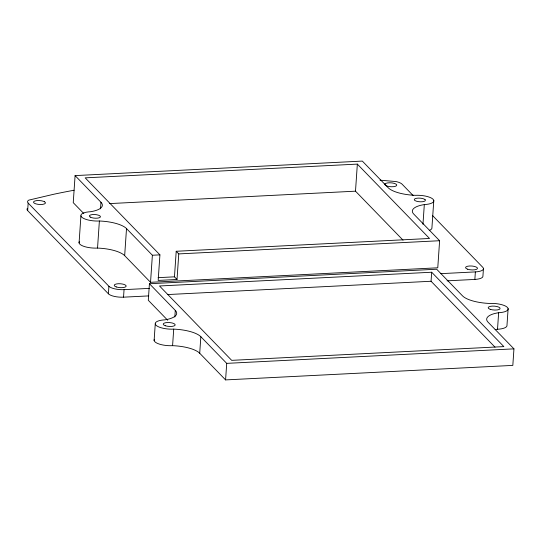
<?xml version="1.0" encoding="UTF-8"?>
<svg xmlns="http://www.w3.org/2000/svg" width="541" height="541" viewBox="0 0 541 541"><rect width="100%" height="100%" fill="white"/><g stroke="black" fill="none" stroke-linecap="round" stroke-linejoin="round"><path stroke-width="0.81" d="M148.816 295.9L123.537 297.171A11.963 3.915 3.9 0 1 108.396 293.797L27.659 210.605L28.173 203.085A11.963 3.915 3.9 0 1 28.774 200.129L53.586 194.293A453.067 148.254 3.9 0 1 74.083 190.236M79.311 241.705A14.025 4.592 3.9 0 0 97.536 248.076A26.732 8.751 3.9 0 1 124.667 255.656L150.533 282.307L437.77 267.802L439.617 240.725L413.75 214.074A26.732 8.751 3.9 0 1 424.313 204.586A14.025 4.592 3.9 0 0 433.077 199.284A14.025 4.592 3.9 0 0 415.326 195.328A26.732 8.751 3.9 0 1 388.195 187.747L362.328 161.09L75.091 175.602L73.245 202.672L83.828 213.58M79.074 242.889L80.92 215.818M97.536 248.076L99.382 220.999A14.025 4.592 3.9 0 1 81.63 217.042A14.025 4.592 3.9 0 1 90.394 211.741A26.732 8.751 3.9 0 0 100.957 202.253L75.091 175.602M100.511 208.819L100.957 202.253M108.396 293.797L108.91 286.277L28.173 203.085M124.667 255.656L126.513 228.579A26.732 8.751 3.9 0 0 99.382 220.999M123.537 297.171L124.051 289.651A11.963 3.915 3.9 0 1 108.91 286.277M154.361 339.308A14.025 4.592 3.9 0 0 172.586 345.672A26.732 8.751 3.9 0 1 199.717 353.253L225.583 379.91L512.821 365.398L513.95 348.857L488.077 322.199A26.732 8.751 3.9 0 1 498.646 312.712A14.025 4.592 3.9 0 0 507.411 307.416A14.025 4.592 3.9 0 0 489.659 303.454A26.732 8.751 3.9 0 1 462.528 295.873L436.661 269.222L149.424 283.727L148.295 300.275L167.696 320.265M150.533 282.307L152.379 255.237L126.513 228.579M154.124 340.492L155.253 323.944M159.92 254.858L158.175 280.427L177.022 279.474L178.767 253.905L176.21 251.274L429.52 238.473L357.344 164.106L85.18 177.854L159.92 254.858L152.379 255.237M177.022 279.474L174.466 276.836L176.21 251.274M172.586 345.672L173.715 329.131A14.025 4.592 3.9 0 1 155.964 325.168A14.025 4.592 3.9 0 1 164.728 319.866A26.732 8.751 3.9 0 0 175.291 310.385L149.424 283.727M174.838 316.999L175.291 310.385M199.717 353.253L200.839 336.712A26.732 8.751 3.9 0 0 173.715 329.131M225.583 379.91L226.713 363.363L200.839 336.712M403.031 240.15L355.498 191.176L357.344 164.106M422.967 224.278L424.313 204.586M433.787 200.508L431.941 227.578A14.025 4.592 3.9 0 1 429.256 230.439M495.022 347.16L431.062 281.259L431.677 272.231L159.514 285.979L231.697 360.353L503.854 346.605L431.677 272.231M447.055 280.833L474.856 279.426L475.37 271.907A11.963 3.915 3.9 0 0 482.843 267.389L432.53 215.541M483.451 268.431L482.937 275.951A11.963 3.915 3.9 0 1 474.856 279.426M495.171 329.685A26.732 8.751 3.9 0 1 497.517 329.259L498.646 312.712M508.121 308.634L506.991 325.182A14.025 4.592 3.9 0 1 497.517 329.259M109.458 203.605L355.498 191.176M178.767 253.905L439.617 240.725M158.08 277.668L174.466 276.836M124.051 289.651L149.323 288.38M440.827 273.651L475.37 271.907M167.325 294.581L431.062 281.259M226.713 363.363L513.95 348.857M380.025 180.173L396.086 181.573A11.963 3.915 3.9 0 1 402.105 184.197L413.223 195.653M27.659 210.605A11.963 3.915 3.9 0 1 27.253 208.555M384.942 184.028L384.84 184.535A5.985 1.954 3.9 0 0 393.665 186.665A5.985 1.954 3.9 0 0 394.328 183.399A5.985 1.954 3.9 0 0 384.942 184.028M44.443 201.725L43.415 201.279A5.985 1.954 3.9 0 0 33.745 201.617A5.985 1.954 3.9 0 0 40.386 204.512A5.985 1.954 3.9 0 0 44.443 201.725M425.098 199.69L424.455 199.223A5.586 1.826 3.9 0 0 415.326 198.601A5.586 1.826 3.9 0 0 418.254 201.617A5.586 1.826 3.9 0 0 425.382 200.177L425.098 199.69M90.252 217.103L89.326 216.15A5.586 1.826 3.9 0 1 96.447 214.709A5.586 1.826 3.9 0 1 99.382 217.725A5.586 1.826 3.9 0 1 90.252 217.103M116.281 286.94A5.985 1.954 3.9 0 0 126.073 286.446A5.985 1.954 3.9 0 0 118.303 283.727A5.985 1.954 3.9 0 0 116.281 286.94M467.6 269.195A5.985 1.954 3.9 0 0 477.392 268.701A5.985 1.954 3.9 0 0 469.622 265.983A5.985 1.954 3.9 0 0 467.6 269.195M165.282 325.736A5.985 1.954 3.9 0 0 175.074 325.236A5.985 1.954 3.9 0 0 167.304 322.524A5.985 1.954 3.9 0 0 165.282 325.736M490.214 309.317A5.985 1.954 3.9 0 0 500.006 308.823A5.985 1.954 3.9 0 0 492.236 306.111A5.985 1.954 3.9 0 0 490.214 309.317"/></g></svg>
